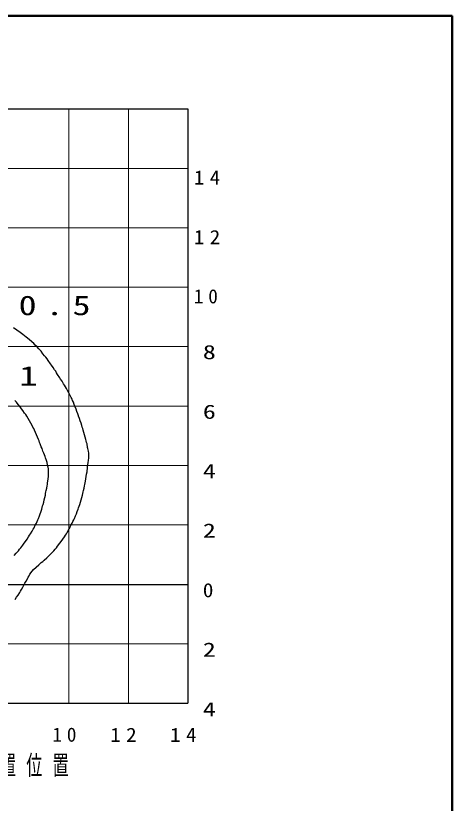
# Model space of a CAD drawing. Units: millimetres on the paper. Extents: x 895 to 1260, y 297 to 554.
# Drawn here: x 1211 to 1260, y 465.7 to 554 of the extents above; entities that cross this region are included whole.
import ezdxf
from ezdxf.enums import TextEntityAlignment as Align

# ---------------------------------------------------------------- set-up
doc = ezdxf.new("R2010")
doc.units = ezdxf.units.MM
doc.layers.add('1_300', color=7, linetype='Continuous', lineweight=13)
doc.layers.add('NAKAMURA図枠', color=7, linetype='Continuous', lineweight=13)
doc.styles.add('ＭＳ ゴシック', font='')
doc.styles.get('ＭＳ ゴシック').set_extended_font_data('MS Gothic')

msp = doc.modelspace()

# ---------------------------------------------------------------- linework, layer by layer
at = {"layer": '1_300', "color": 2, "lineweight": 25}
for p, q in [((1136.992, 543.543), (1230.314, 543.543)), ((1230.314, 543.543), (1230.314, 476.884)), ((1136.992, 476.884), (1230.314, 476.884))]:
    msp.add_line(p, q, dxfattribs=at)
at = {"layer": '1_300', "color": 70}
for p, q in [((1216.982, 543.543), (1216.982, 476.884)), ((1223.648, 543.543), (1223.648, 476.884)), ((1136.992, 536.877), (1230.314, 536.877)), ((1136.992, 530.211), (1230.314, 530.211)), ((1136.992, 523.545), (1230.314, 523.545)), ((1136.992, 516.879), (1230.314, 516.879)), ((1136.992, 510.213), (1230.314, 510.213)), ((1136.992, 503.547), (1230.314, 503.547)), ((1136.992, 496.881), (1230.314, 496.881)), ((1136.992, 483.55), (1230.314, 483.55))]:
    msp.add_line(p, q, dxfattribs=at)
at = {"layer": '1_300', "color": 1, "lineweight": 25}
msp.add_line((1136.992, 490.215), (1230.314, 490.215), dxfattribs=at)
at = {"layer": '1_300', "color": 4, "lineweight": 25}
for points in [[(1210.934, 488.529), (1211.102, 488.765), (1211.288, 489.016), (1211.455, 489.285), (1211.557, 489.455), (1211.64, 489.622), (1211.792, 489.891), (1211.909, 490.11), (1212.043, 490.328), (1212.195, 490.581), (1212.33, 490.85), (1212.414, 491.018), (1212.516, 491.188), (1212.599, 491.373), (1212.835, 491.675), (1213.002, 491.893), (1213.307, 492.145), (1213.592, 492.399), (1213.878, 492.652), (1214.045, 492.785), (1214.216, 492.921), (1214.485, 493.19), (1214.769, 493.441), (1214.921, 493.609), (1215.273, 493.964), (1215.426, 494.148), (1215.578, 494.316), (1215.712, 494.484), (1215.964, 494.821), (1216.116, 495.006), (1216.301, 495.275), (1216.487, 495.529), (1216.585, 495.714), (1216.687, 495.881), (1216.789, 496.049), (1217.006, 496.437), (1217.075, 496.571), (1217.209, 496.84), (1217.344, 497.092), (1217.428, 497.277), (1217.511, 497.447), (1217.596, 497.614), (1217.697, 497.883), (1217.813, 498.135), (1217.899, 498.404), (1217.999, 498.658), (1218.034, 498.792), (1218.118, 498.994), (1218.184, 499.18), (1218.27, 499.449), (1218.354, 499.7), (1218.42, 499.969), (1218.489, 500.223), (1218.539, 500.391), (1218.572, 500.575), (1218.623, 500.743), (1218.673, 500.996), (1218.739, 501.265), (1218.773, 501.433), (1218.808, 501.618), (1218.841, 501.786), (1218.874, 502.039), (1218.925, 502.308), (1218.958, 502.561), (1219.008, 502.83), (1219.027, 502.998), (1219.06, 503.166), (1219.077, 503.402), (1219.11, 503.638), (1219.143, 503.873), (1219.178, 504.126), (1219.194, 504.395), (1219.194, 504.563), (1219.194, 504.731), (1219.194, 504.917), (1219.161, 505.168), (1219.11, 505.439), (1219.077, 505.574), (1219.008, 505.96), (1218.958, 506.128), (1218.925, 506.296), (1218.874, 506.482), (1218.808, 506.733), (1218.739, 507.002), (1218.656, 507.256), (1218.572, 507.525), (1218.522, 507.693), (1218.47, 507.86), (1218.42, 508.045), (1218.336, 508.298), (1218.235, 508.567), (1218.151, 508.819), (1218.049, 509.072), (1218.034, 509.123), (1217.966, 509.359), (1217.882, 509.593), (1217.78, 509.862), (1217.679, 510.116), (1217.58, 510.385), (1217.478, 510.638), (1217.394, 510.823), (1217.327, 510.99), (1217.242, 511.158), (1217.125, 511.394), (1216.973, 511.681), (1216.822, 511.95), (1216.687, 512.201), (1216.585, 512.387), (1216.487, 512.556), (1216.368, 512.723), (1216.218, 512.992), (1216.047, 513.245), (1215.964, 513.38), (1215.712, 513.766), (1215.594, 513.951), (1215.492, 514.119), (1215.375, 514.288), (1215.19, 514.557), (1215.004, 514.809), (1214.921, 514.944), (1214.635, 515.331), (1214.518, 515.499), (1214.383, 515.684), (1214.249, 515.852), (1214.063, 516.088), (1213.845, 516.375), (1213.609, 516.644), (1213.373, 516.897), (1213.188, 517.064), (1213.021, 517.232), (1212.818, 517.417), (1212.498, 517.671), (1212.178, 517.94), (1211.977, 518.092), (1211.792, 518.242), (1211.505, 518.46), (1211.135, 518.713), (1210.75, 519)], [(1210.833, 493.441), (1211.069, 493.71), (1211.321, 493.964), (1211.438, 494.148), (1211.574, 494.316), (1211.792, 494.619), (1211.945, 494.821), (1212.112, 495.006), (1212.28, 495.275), (1212.447, 495.529), (1212.549, 495.714), (1212.667, 495.881), (1212.835, 496.184), (1212.952, 496.387), (1213.071, 496.571), (1213.205, 496.84), (1213.34, 497.092), (1213.406, 497.277), (1213.49, 497.447), (1213.559, 497.614), (1213.659, 497.883), (1213.761, 498.135), (1213.809, 498.32), (1213.928, 498.658), (1213.979, 498.825), (1214.03, 499.01), (1214.097, 499.18), (1214.164, 499.449), (1214.216, 499.7), (1214.281, 499.969), (1214.332, 500.223), (1214.366, 500.391), (1214.4, 500.575), (1214.433, 500.743), (1214.485, 500.996), (1214.533, 501.265), (1214.568, 501.433), (1214.583, 501.618), (1214.619, 501.786), (1214.652, 502.039), (1214.669, 502.308), (1214.685, 502.561), (1214.685, 502.83), (1214.669, 502.998), (1214.669, 503.166), (1214.652, 503.351), (1214.583, 503.604), (1214.533, 503.873), (1214.449, 504.126), (1214.366, 504.395), (1214.299, 504.563), (1214.231, 504.731), (1214.164, 504.917), (1214.063, 505.168), (1213.962, 505.439), (1213.878, 505.657), (1213.761, 505.96), (1213.693, 506.128), (1213.625, 506.296), (1213.559, 506.482), (1213.44, 506.733), (1213.34, 507.002), (1213.221, 507.256), (1213.104, 507.525), (1213.021, 507.693), (1212.919, 507.86), (1212.835, 508.045), (1212.7, 508.298), (1212.566, 508.567), (1212.398, 508.819), (1212.247, 509.072), (1212.128, 509.258), (1211.993, 509.425), (1211.792, 509.712), (1211.64, 509.913), (1211.49, 510.116), (1211.288, 510.385), (1211.085, 510.638), (1210.917, 510.856)]]:
    msp.add_lwpolyline(points, dxfattribs=at)
at = {"layer": 'NAKAMURA図枠', "lineweight": 50}
for p, q in [((1260, 554), (895, 554)), ((1260, 297), (1260, 554))]:
    msp.add_line(p, q, dxfattribs=at)

# ---------------------------------------------------------------- texts
at = {"layer": '1_300', "style": 'ＭＳ ゴシック'}
for s, width, p in [('8', 1.35, (1232.006, 514.999)), ('6', 1.35, (1232.006, 508.31)), ('4', 1.35, (1232.006, 501.644)), ('2', 1.35, (1232.006, 494.978)), ('0', 1.1, (1232.006, 488.289)), ('2', 1.35, (1232.006, 481.622)), ('4', 1.35, (1232.006, 474.934))]:
    msp.add_text(s, height=1.587, dxfattribs=dict(at, width=width)).set_placement(p, align=Align.BOTTOM_LEFT)
at = {"layer": '1_300', "style": 'ＭＳ ゴシック', "width": 1.4}
msp.add_text('1', height=2.199, dxfattribs=at).set_placement((1211.395, 513.603), align=Align.MIDDLE_LEFT)
at = {"layer": '1_300', "style": 'ＭＳ ゴシック'}
for s, insert, char_height, attachment_point in [('\\T1.5;\\W1.1;14', (1230.995, 535.063), 1.587, 7), ('\\T1.5;\\W1.1;12', (1230.995, 528.375), 1.587, 7), ('\\T1.5;10', (1230.995, 521.708), 1.587, 7), ('\\T1.5;\\W1.35;0.5', (1211.328, 521.491), 2.199, 4), ('\\T1.5;10', (1215.12, 472.54), 1.587, 7), ('\\T1.5;\\W1.1;12', (1221.615, 472.54), 1.587, 7), ('\\T1.5;\\W1.1;14', (1228.335, 472.54), 1.587, 7), ('\\T1.64;\\W0.6;設置位置', (1206.295, 469.807), 2.199, 4)]:
    msp.add_mtext(s, dxfattribs=dict(at, insert=insert, char_height=char_height, attachment_point=attachment_point))

doc.saveas('drawing.dxf')
